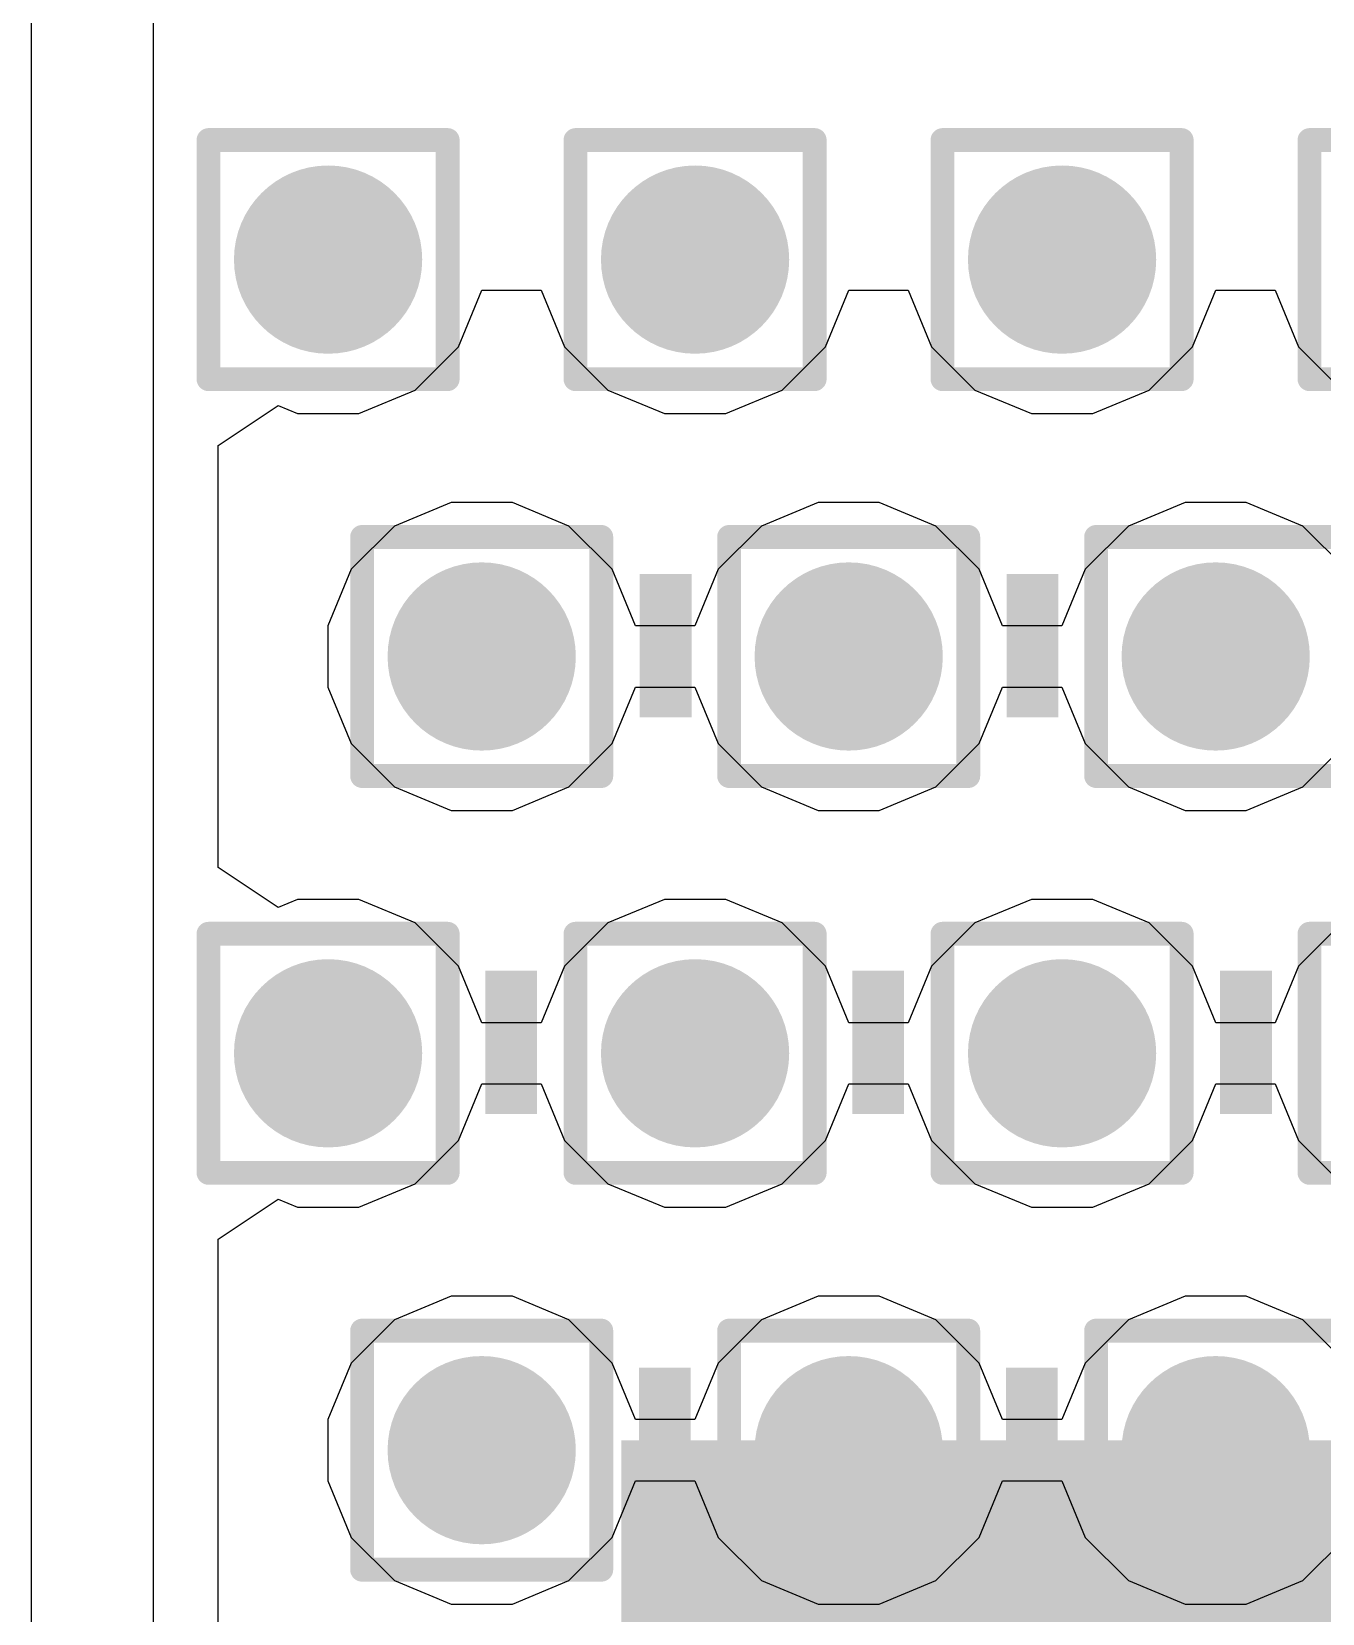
# Model space of a CAD drawing. Header units: inches. Extents: x -12 to 5355, y -7 to 5366.
# Drawn here: x 10.617 to 13.36, y 52.919 to 56.28 of the extents above; entities that cross this region are included whole.
import ezdxf

# ---------------------------------------------------------------- set-up
doc = ezdxf.new("R2010")
doc.units = ezdxf.units.IN
for name, color, linetype in [('BOTTOM LAYER', 5, 'Continuous'), ('Drill Drawing', 1, 'Continuous'), ('GROUND1', 16, 'Continuous'), ('GROUND2', 156, 'Continuous'), ('Keep-Out Layer', 6, 'Continuous'), ('POWER', 76, 'Continuous'), ('SIGNAL', 90, 'Continuous'), ('TOP LAYER', 1, 'Continuous'), ('Top Paste', 8, 'Continuous'), ('Top Solder', 216, 'Continuous'), ('Via Holes', 16, 'Continuous')]:
    doc.layers.add(name, color=color, linetype=linetype)

# ---------------------------------------------------------------- blocks, each defined once
blk = doc.blocks.new('COAXIAL_RF_U_FL_R_SMT_1_154')
at = {"layer": 'TOP LAYER'}
blk.add_hatch(color=1, dxfattribs=at).paths.add_polyline_path([(0.95, 1.1), (2, 1.1), (2, -1.1), (0.95, -1.1)])
at = {"layer": 'Top Paste'}
blk.add_hatch(color=8, dxfattribs=at).paths.add_polyline_path([(0.95, 1.1), (2, 1.1), (2, -1.1), (0.95, -1.1)])
at = {"layer": 'Top Solder'}
blk.add_hatch(color=216, dxfattribs=at).paths.add_polyline_path([(0.8738, 1.1762), (2.0762, 1.1762), (2.0762, -1.1762), (0.8738, -1.1762)])

msp = doc.modelspace()

# ---------------------------------------------------------------- hatches: boundary and pattern name
at = {"layer": 'BOTTOM LAYER'}
h = msp.add_hatch(color=5, dxfattribs=at)
edge = h.paths.add_edge_path()
edge.add_arc((11.2471, 55.7959), 0.2, 0, 360)
h = msp.add_hatch(color=5, dxfattribs=at)
edge = h.paths.add_edge_path()
edge.add_arc((12.0269, 55.7959), 0.2, 0, 360)
h = msp.add_hatch(color=5, dxfattribs=at)
edge = h.paths.add_edge_path()
edge.add_arc((12.8067, 55.7959), 0.2, 0, 360)
h = msp.add_hatch(color=5, dxfattribs=at)
edge = h.paths.add_edge_path()
edge.add_arc((11.5735, 54.9526), 0.2, 0, 360)
h = msp.add_hatch(color=5, dxfattribs=at)
edge = h.paths.add_edge_path()
edge.add_arc((12.3533, 54.9526), 0.2, 0, 360)
h = msp.add_hatch(color=5, dxfattribs=at)
edge = h.paths.add_edge_path()
edge.add_arc((13.1331, 54.9526), 0.2, 0, 360)
h = msp.add_hatch(color=5, dxfattribs=at)
edge = h.paths.add_edge_path()
edge.add_arc((11.2471, 54.1094), 0.2, 0, 360)
h = msp.add_hatch(color=5, dxfattribs=at)
edge = h.paths.add_edge_path()
edge.add_arc((12.0269, 54.1094), 0.2, 0, 360)
h = msp.add_hatch(color=5, dxfattribs=at)
edge = h.paths.add_edge_path()
edge.add_arc((12.8067, 54.1094), 0.2, 0, 360)
h = msp.add_hatch(color=5, dxfattribs=at)
edge = h.paths.add_edge_path()
edge.add_arc((11.5735, 53.2661), 0.2, 0, 360)
h = msp.add_hatch(color=5, dxfattribs=at)
edge = h.paths.add_edge_path()
edge.add_arc((12.3533, 53.2661), 0.2, 0, 360)
h = msp.add_hatch(color=5, dxfattribs=at)
edge = h.paths.add_edge_path()
edge.add_arc((13.1331, 53.2661), 0.2, 0, 360)
at = {"layer": 'GROUND1'}
h = msp.add_hatch(color=16, dxfattribs=at)
edge = h.paths.add_edge_path()
edge.add_arc((11.2471, 55.7959), 0.2, 0, 360)
h = msp.add_hatch(color=16, dxfattribs=at)
edge = h.paths.add_edge_path()
edge.add_arc((12.0269, 55.7959), 0.2, 0, 360)
h = msp.add_hatch(color=16, dxfattribs=at)
edge = h.paths.add_edge_path()
edge.add_arc((12.8067, 55.7959), 0.2, 0, 360)
h = msp.add_hatch(color=16, dxfattribs=at)
edge = h.paths.add_edge_path()
edge.add_arc((11.5735, 54.9526), 0.2, 0, 360)
h = msp.add_hatch(color=16, dxfattribs=at)
edge = h.paths.add_edge_path()
edge.add_arc((12.3533, 54.9526), 0.2, 0, 360)
h = msp.add_hatch(color=16, dxfattribs=at)
edge = h.paths.add_edge_path()
edge.add_arc((13.1331, 54.9526), 0.2, 0, 360)
h = msp.add_hatch(color=16, dxfattribs=at)
edge = h.paths.add_edge_path()
edge.add_arc((11.2471, 54.1094), 0.2, 0, 360)
h = msp.add_hatch(color=16, dxfattribs=at)
edge = h.paths.add_edge_path()
edge.add_arc((12.0269, 54.1094), 0.2, 0, 360)
h = msp.add_hatch(color=16, dxfattribs=at)
edge = h.paths.add_edge_path()
edge.add_arc((12.8067, 54.1094), 0.2, 0, 360)
h = msp.add_hatch(color=16, dxfattribs=at)
edge = h.paths.add_edge_path()
edge.add_arc((11.5735, 53.2661), 0.2, 0, 360)
h = msp.add_hatch(color=16, dxfattribs=at)
edge = h.paths.add_edge_path()
edge.add_arc((12.3533, 53.2661), 0.2, 0, 360)
h = msp.add_hatch(color=16, dxfattribs=at)
edge = h.paths.add_edge_path()
edge.add_arc((13.1331, 53.2661), 0.2, 0, 360)
at = {"layer": 'GROUND2'}
h = msp.add_hatch(color=156, dxfattribs=at)
edge = h.paths.add_edge_path()
edge.add_arc((11.2471, 55.7959), 0.2, 0, 360)
h = msp.add_hatch(color=156, dxfattribs=at)
edge = h.paths.add_edge_path()
edge.add_arc((12.0269, 55.7959), 0.2, 0, 360)
h = msp.add_hatch(color=156, dxfattribs=at)
edge = h.paths.add_edge_path()
edge.add_arc((12.8067, 55.7959), 0.2, 0, 360)
h = msp.add_hatch(color=156, dxfattribs=at)
edge = h.paths.add_edge_path()
edge.add_arc((11.5735, 54.9526), 0.2, 0, 360)
h = msp.add_hatch(color=156, dxfattribs=at)
edge = h.paths.add_edge_path()
edge.add_arc((12.3533, 54.9526), 0.2, 0, 360)
h = msp.add_hatch(color=156, dxfattribs=at)
edge = h.paths.add_edge_path()
edge.add_arc((13.1331, 54.9526), 0.2, 0, 360)
h = msp.add_hatch(color=156, dxfattribs=at)
edge = h.paths.add_edge_path()
edge.add_arc((11.2471, 54.1094), 0.2, 0, 360)
h = msp.add_hatch(color=156, dxfattribs=at)
edge = h.paths.add_edge_path()
edge.add_arc((12.0269, 54.1094), 0.2, 0, 360)
h = msp.add_hatch(color=156, dxfattribs=at)
edge = h.paths.add_edge_path()
edge.add_arc((12.8067, 54.1094), 0.2, 0, 360)
h = msp.add_hatch(color=156, dxfattribs=at)
edge = h.paths.add_edge_path()
edge.add_arc((11.5735, 53.2661), 0.2, 0, 360)
h = msp.add_hatch(color=156, dxfattribs=at)
edge = h.paths.add_edge_path()
edge.add_arc((12.3533, 53.2661), 0.2, 0, 360)
h = msp.add_hatch(color=156, dxfattribs=at)
edge = h.paths.add_edge_path()
edge.add_arc((13.1331, 53.2661), 0.2, 0, 360)
at = {"layer": 'POWER'}
h = msp.add_hatch(color=76, dxfattribs=at)
edge = h.paths.add_edge_path()
edge.add_arc((11.2471, 55.7959), 0.2, 0, 360)
h = msp.add_hatch(color=76, dxfattribs=at)
edge = h.paths.add_edge_path()
edge.add_arc((12.0269, 55.7959), 0.2, 0, 360)
h = msp.add_hatch(color=76, dxfattribs=at)
edge = h.paths.add_edge_path()
edge.add_arc((12.8067, 55.7959), 0.2, 0, 360)
h = msp.add_hatch(color=76, dxfattribs=at)
edge = h.paths.add_edge_path()
edge.add_arc((11.5735, 54.9526), 0.2, 0, 360)
for points in [[(12.0193, 55.1282), (11.9091, 55.1282), (11.9091, 54.8234), (12.0193, 54.8234)], [(12.7991, 55.1282), (12.6889, 55.1282), (12.6889, 54.8234), (12.7991, 54.8234)], [(11.5811, 53.9801), (11.6913, 53.9801), (11.6913, 54.2849), (11.5811, 54.2849)], [(12.3609, 53.9801), (12.4711, 53.9801), (12.4711, 54.2849), (12.3609, 54.2849)], [(13.2525, 54.2849), (13.1423, 54.2849), (13.1423, 53.9801), (13.2525, 53.9801)], [(11.9075, 53.1368), (12.0177, 53.1368), (12.0177, 53.4416), (11.9075, 53.4416)], [(12.6873, 53.1368), (12.7975, 53.1368), (12.7975, 53.4416), (12.6873, 53.4416)]]:
    msp.add_hatch(color=76, dxfattribs=at).paths.add_polyline_path(points)
h = msp.add_hatch(color=76, dxfattribs=at)
edge = h.paths.add_edge_path()
edge.add_arc((12.3533, 54.9526), 0.2, 0, 360)
h = msp.add_hatch(color=76, dxfattribs=at)
edge = h.paths.add_edge_path()
edge.add_arc((13.1331, 54.9526), 0.2, 0, 360)
h = msp.add_hatch(color=76, dxfattribs=at)
edge = h.paths.add_edge_path()
edge.add_arc((11.2471, 54.1094), 0.2, 0, 360)
h = msp.add_hatch(color=76, dxfattribs=at)
edge = h.paths.add_edge_path()
edge.add_arc((12.0269, 54.1094), 0.2, 0, 360)
h = msp.add_hatch(color=76, dxfattribs=at)
edge = h.paths.add_edge_path()
edge.add_arc((12.8067, 54.1094), 0.2, 0, 360)
h = msp.add_hatch(color=76, dxfattribs=at)
edge = h.paths.add_edge_path()
edge.add_arc((11.5735, 53.2661), 0.2, 0, 360)
h = msp.add_hatch(color=76, dxfattribs=at)
edge = h.paths.add_edge_path()
edge.add_arc((12.3533, 53.2661), 0.2, 0, 360)
h = msp.add_hatch(color=76, dxfattribs=at)
edge = h.paths.add_edge_path()
edge.add_arc((13.1331, 53.2661), 0.2, 0, 360)
at = {"layer": 'SIGNAL'}
h = msp.add_hatch(color=90, dxfattribs=at)
edge = h.paths.add_edge_path()
edge.add_arc((11.2471, 55.7959), 0.2, 0, 360)
h = msp.add_hatch(color=90, dxfattribs=at)
edge = h.paths.add_edge_path()
edge.add_arc((12.0269, 55.7959), 0.2, 0, 360)
h = msp.add_hatch(color=90, dxfattribs=at)
edge = h.paths.add_edge_path()
edge.add_arc((12.8067, 55.7959), 0.2, 0, 360)
h = msp.add_hatch(color=90, dxfattribs=at)
edge = h.paths.add_edge_path()
edge.add_arc((11.5735, 54.9526), 0.2, 0, 360)
h = msp.add_hatch(color=90, dxfattribs=at)
edge = h.paths.add_edge_path()
edge.add_arc((12.3533, 54.9526), 0.2, 0, 360)
h = msp.add_hatch(color=90, dxfattribs=at)
edge = h.paths.add_edge_path()
edge.add_arc((13.1331, 54.9526), 0.2, 0, 360)
h = msp.add_hatch(color=90, dxfattribs=at)
edge = h.paths.add_edge_path()
edge.add_arc((11.2471, 54.1094), 0.2, 0, 360)
h = msp.add_hatch(color=90, dxfattribs=at)
edge = h.paths.add_edge_path()
edge.add_arc((12.0269, 54.1094), 0.2, 0, 360)
h = msp.add_hatch(color=90, dxfattribs=at)
edge = h.paths.add_edge_path()
edge.add_arc((12.8067, 54.1094), 0.2, 0, 360)
h = msp.add_hatch(color=90, dxfattribs=at)
edge = h.paths.add_edge_path()
edge.add_arc((11.5735, 53.2661), 0.2, 0, 360)
h = msp.add_hatch(color=90, dxfattribs=at)
edge = h.paths.add_edge_path()
edge.add_arc((12.3533, 53.2661), 0.2, 0, 360)
h = msp.add_hatch(color=90, dxfattribs=at)
edge = h.paths.add_edge_path()
edge.add_arc((13.1331, 53.2661), 0.2, 0, 360)
at = {"layer": 'TOP LAYER'}
h = msp.add_hatch(color=1, dxfattribs=at)
edge = h.paths.add_edge_path()
edge.add_arc((11.2471, 55.7959), 0.2, 0, 360)
h = msp.add_hatch(color=1, dxfattribs=at)
edge = h.paths.add_edge_path()
edge.add_arc((12.0269, 55.7959), 0.2, 0, 360)
h = msp.add_hatch(color=1, dxfattribs=at)
edge = h.paths.add_edge_path()
edge.add_arc((12.8067, 55.7959), 0.2, 0, 360)
h = msp.add_hatch(color=1, dxfattribs=at)
edge = h.paths.add_edge_path()
edge.add_arc((11.5735, 54.9526), 0.2, 0, 360)
h = msp.add_hatch(color=1, dxfattribs=at)
edge = h.paths.add_edge_path()
edge.add_arc((12.3533, 54.9526), 0.2, 0, 360)
h = msp.add_hatch(color=1, dxfattribs=at)
edge = h.paths.add_edge_path()
edge.add_arc((13.1331, 54.9526), 0.2, 0, 360)
h = msp.add_hatch(color=1, dxfattribs=at)
edge = h.paths.add_edge_path()
edge.add_arc((11.2471, 54.1094), 0.2, 0, 360)
h = msp.add_hatch(color=1, dxfattribs=at)
edge = h.paths.add_edge_path()
edge.add_arc((12.0269, 54.1094), 0.2, 0, 360)
h = msp.add_hatch(color=1, dxfattribs=at)
edge = h.paths.add_edge_path()
edge.add_arc((12.8067, 54.1094), 0.2, 0, 360)
h = msp.add_hatch(color=1, dxfattribs=at)
edge = h.paths.add_edge_path()
edge.add_arc((11.5735, 53.2661), 0.2, 0, 360)
h = msp.add_hatch(color=1, dxfattribs=at)
edge = h.paths.add_edge_path()
edge.add_arc((12.3533, 53.2661), 0.2, 0, 360)
h = msp.add_hatch(color=1, dxfattribs=at)
edge = h.paths.add_edge_path()
edge.add_arc((13.1331, 53.2661), 0.2, 0, 360)
at = {"layer": 'Via Holes'}
h = msp.add_hatch(color=7, dxfattribs=at)
edge = h.paths.add_edge_path()
edge.add_arc((11.2471, 55.7959), 0.1, 0, 360)
h = msp.add_hatch(color=7, dxfattribs=at)
edge = h.paths.add_edge_path()
edge.add_arc((12.0269, 55.7959), 0.1, 0, 360)
h = msp.add_hatch(color=7, dxfattribs=at)
edge = h.paths.add_edge_path()
edge.add_arc((12.8067, 55.7959), 0.1, 0, 360)
h = msp.add_hatch(color=7, dxfattribs=at)
edge = h.paths.add_edge_path()
edge.add_arc((11.5735, 54.9526), 0.1, 0, 360)
h = msp.add_hatch(color=7, dxfattribs=at)
edge = h.paths.add_edge_path()
edge.add_arc((12.3533, 54.9526), 0.1, 0, 360)
h = msp.add_hatch(color=7, dxfattribs=at)
edge = h.paths.add_edge_path()
edge.add_arc((13.1331, 54.9526), 0.1, 0, 360)
h = msp.add_hatch(color=7, dxfattribs=at)
edge = h.paths.add_edge_path()
edge.add_arc((11.2471, 54.1094), 0.1, 0, 360)
h = msp.add_hatch(color=7, dxfattribs=at)
edge = h.paths.add_edge_path()
edge.add_arc((12.0269, 54.1094), 0.1, 0, 360)
h = msp.add_hatch(color=7, dxfattribs=at)
edge = h.paths.add_edge_path()
edge.add_arc((12.8067, 54.1094), 0.1, 0, 360)
h = msp.add_hatch(color=7, dxfattribs=at)
edge = h.paths.add_edge_path()
edge.add_arc((11.5735, 53.2661), 0.1, 0, 360)
h = msp.add_hatch(color=7, dxfattribs=at)
edge = h.paths.add_edge_path()
edge.add_arc((12.3533, 53.2661), 0.1, 0, 360)
h = msp.add_hatch(color=7, dxfattribs=at)
edge = h.paths.add_edge_path()
edge.add_arc((13.1331, 53.2661), 0.1, 0, 360)

# ---------------------------------------------------------------- linework, layer by layer
at = {"layer": 'BOTTOM LAYER'}
msp.add_line((10.8762, 33.914), (10.8762, 60.2174), dxfattribs=at)
at = {"layer": 'Drill Drawing'}
for points in [[(10.9931, 56.0499, 0.0508, 0.0508, 0), (11.5011, 56.0499, 0.0508, 0.0508, 0)], [(10.9931, 55.5419, 0.0508, 0.0508, 0), (10.9931, 56.0499, 0.0508, 0.0508, 0)], [(11.5011, 55.5419, 0.0508, 0.0508, 0), (11.5011, 56.0499, 0.0508, 0.0508, 0)], [(11.7729, 56.0499, 0.0508, 0.0508, 0), (12.2809, 56.0499, 0.0508, 0.0508, 0)], [(11.7729, 55.5419, 0.0508, 0.0508, 0), (11.7729, 56.0499, 0.0508, 0.0508, 0)], [(12.2809, 55.5419, 0.0508, 0.0508, 0), (12.2809, 56.0499, 0.0508, 0.0508, 0)], [(12.5527, 56.0499, 0.0508, 0.0508, 0), (13.0607, 56.0499, 0.0508, 0.0508, 0)], [(12.5527, 55.5419, 0.0508, 0.0508, 0), (12.5527, 56.0499, 0.0508, 0.0508, 0)], [(13.0607, 55.5419, 0.0508, 0.0508, 0), (13.0607, 56.0499, 0.0508, 0.0508, 0)], [(13.3325, 56.0499, 0.0508, 0.0508, 0), (13.8405, 56.0499, 0.0508, 0.0508, 0)], [(13.3325, 55.5419, 0.0508, 0.0508, 0), (13.3325, 56.0499, 0.0508, 0.0508, 0)], [(10.9931, 55.5419, 0.0508, 0.0508, 0), (11.5011, 55.5419, 0.0508, 0.0508, 0)], [(11.7729, 55.5419, 0.0508, 0.0508, 0), (12.2809, 55.5419, 0.0508, 0.0508, 0)], [(12.5527, 55.5419, 0.0508, 0.0508, 0), (13.0607, 55.5419, 0.0508, 0.0508, 0)], [(13.3325, 55.5419, 0.0508, 0.0508, 0), (13.8405, 55.5419, 0.0508, 0.0508, 0)], [(11.3195, 55.2066, 0.0508, 0.0508, 0), (11.8275, 55.2066, 0.0508, 0.0508, 0)], [(11.3195, 54.6986, 0.0508, 0.0508, 0), (11.3195, 55.2066, 0.0508, 0.0508, 0)], [(11.8275, 54.6986, 0.0508, 0.0508, 0), (11.8275, 55.2066, 0.0508, 0.0508, 0)], [(12.0993, 55.2066, 0.0508, 0.0508, 0), (12.6073, 55.2066, 0.0508, 0.0508, 0)], [(12.0993, 54.6986, 0.0508, 0.0508, 0), (12.0993, 55.2066, 0.0508, 0.0508, 0)], [(12.6073, 54.6986, 0.0508, 0.0508, 0), (12.6073, 55.2066, 0.0508, 0.0508, 0)], [(12.8791, 55.2066, 0.0508, 0.0508, 0), (13.3871, 55.2066, 0.0508, 0.0508, 0)], [(12.8791, 54.6986, 0.0508, 0.0508, 0), (12.8791, 55.2066, 0.0508, 0.0508, 0)], [(11.3195, 54.6986, 0.0508, 0.0508, 0), (11.8275, 54.6986, 0.0508, 0.0508, 0)], [(12.0993, 54.6986, 0.0508, 0.0508, 0), (12.6073, 54.6986, 0.0508, 0.0508, 0)], [(12.8791, 54.6986, 0.0508, 0.0508, 0), (13.3871, 54.6986, 0.0508, 0.0508, 0)], [(10.9931, 54.3634, 0.0508, 0.0508, 0), (11.5011, 54.3634, 0.0508, 0.0508, 0)], [(10.9931, 53.8554, 0.0508, 0.0508, 0), (10.9931, 54.3634, 0.0508, 0.0508, 0)], [(11.5011, 53.8554, 0.0508, 0.0508, 0), (11.5011, 54.3634, 0.0508, 0.0508, 0)], [(11.7729, 54.3634, 0.0508, 0.0508, 0), (12.2809, 54.3634, 0.0508, 0.0508, 0)], [(11.7729, 53.8554, 0.0508, 0.0508, 0), (11.7729, 54.3634, 0.0508, 0.0508, 0)], [(12.2809, 53.8554, 0.0508, 0.0508, 0), (12.2809, 54.3634, 0.0508, 0.0508, 0)], [(12.5527, 54.3634, 0.0508, 0.0508, 0), (13.0607, 54.3634, 0.0508, 0.0508, 0)], [(12.5527, 53.8554, 0.0508, 0.0508, 0), (12.5527, 54.3634, 0.0508, 0.0508, 0)], [(13.0607, 53.8554, 0.0508, 0.0508, 0), (13.0607, 54.3634, 0.0508, 0.0508, 0)], [(13.3325, 54.3634, 0.0508, 0.0508, 0), (13.8405, 54.3634, 0.0508, 0.0508, 0)], [(13.3325, 53.8554, 0.0508, 0.0508, 0), (13.3325, 54.3634, 0.0508, 0.0508, 0)], [(10.9931, 53.8554, 0.0508, 0.0508, 0), (11.5011, 53.8554, 0.0508, 0.0508, 0)], [(11.7729, 53.8554, 0.0508, 0.0508, 0), (12.2809, 53.8554, 0.0508, 0.0508, 0)], [(12.5527, 53.8554, 0.0508, 0.0508, 0), (13.0607, 53.8554, 0.0508, 0.0508, 0)], [(13.3325, 53.8554, 0.0508, 0.0508, 0), (13.8405, 53.8554, 0.0508, 0.0508, 0)], [(11.3195, 53.5201, 0.0508, 0.0508, 0), (11.8275, 53.5201, 0.0508, 0.0508, 0)], [(11.3195, 53.0121, 0.0508, 0.0508, 0), (11.3195, 53.5201, 0.0508, 0.0508, 0)], [(11.8275, 53.0121, 0.0508, 0.0508, 0), (11.8275, 53.5201, 0.0508, 0.0508, 0)], [(12.0993, 53.5201, 0.0508, 0.0508, 0), (12.6073, 53.5201, 0.0508, 0.0508, 0)], [(12.0993, 53.0121, 0.0508, 0.0508, 0), (12.0993, 53.5201, 0.0508, 0.0508, 0)], [(12.6073, 53.0121, 0.0508, 0.0508, 0), (12.6073, 53.5201, 0.0508, 0.0508, 0)], [(12.8791, 53.5201, 0.0508, 0.0508, 0), (13.3871, 53.5201, 0.0508, 0.0508, 0)], [(12.8791, 53.0121, 0.0508, 0.0508, 0), (12.8791, 53.5201, 0.0508, 0.0508, 0)], [(11.3195, 53.0121, 0.0508, 0.0508, 0), (11.8275, 53.0121, 0.0508, 0.0508, 0)], [(12.0993, 53.0121, 0.0508, 0.0508, 0), (12.6073, 53.0121, 0.0508, 0.0508, 0)], [(12.8791, 53.0121, 0.0508, 0.0508, 0), (13.3871, 53.0121, 0.0508, 0.0508, 0)]]:
    msp.add_lwpolyline(points, format="xyseb", dxfattribs=at)
for points in [[(10.9804, 56.0499, 0.0254, 0.0254, 1), (11.0058, 56.0499, 0.0254, 0.0254, 1)], [(10.9804, 56.0499, 0.0254, 0.0254, 1), (11.0058, 56.0499, 0.0254, 0.0254, 1)], [(11.4884, 56.0499, 0.0254, 0.0254, 1), (11.5138, 56.0499, 0.0254, 0.0254, 1)], [(11.4884, 56.0499, 0.0254, 0.0254, 1), (11.5138, 56.0499, 0.0254, 0.0254, 1)], [(11.7602, 56.0499, 0.0254, 0.0254, 1), (11.7856, 56.0499, 0.0254, 0.0254, 1)], [(11.7602, 56.0499, 0.0254, 0.0254, 1), (11.7856, 56.0499, 0.0254, 0.0254, 1)], [(12.2682, 56.0499, 0.0254, 0.0254, 1), (12.2936, 56.0499, 0.0254, 0.0254, 1)], [(12.2682, 56.0499, 0.0254, 0.0254, 1), (12.2936, 56.0499, 0.0254, 0.0254, 1)], [(12.54, 56.0499, 0.0254, 0.0254, 1), (12.5654, 56.0499, 0.0254, 0.0254, 1)], [(12.54, 56.0499, 0.0254, 0.0254, 1), (12.5654, 56.0499, 0.0254, 0.0254, 1)], [(13.048, 56.0499, 0.0254, 0.0254, 1), (13.0734, 56.0499, 0.0254, 0.0254, 1)], [(13.048, 56.0499, 0.0254, 0.0254, 1), (13.0734, 56.0499, 0.0254, 0.0254, 1)], [(13.3198, 56.0499, 0.0254, 0.0254, 1), (13.3452, 56.0499, 0.0254, 0.0254, 1)], [(13.3198, 56.0499, 0.0254, 0.0254, 1), (13.3452, 56.0499, 0.0254, 0.0254, 1)], [(10.9804, 55.5419, 0.0254, 0.0254, 1), (11.0058, 55.5419, 0.0254, 0.0254, 1)], [(10.9804, 55.5419, 0.0254, 0.0254, 1), (11.0058, 55.5419, 0.0254, 0.0254, 1)], [(11.4884, 55.5419, 0.0254, 0.0254, 1), (11.5138, 55.5419, 0.0254, 0.0254, 1)], [(11.4884, 55.5419, 0.0254, 0.0254, 1), (11.5138, 55.5419, 0.0254, 0.0254, 1)], [(11.7602, 55.5419, 0.0254, 0.0254, 1), (11.7856, 55.5419, 0.0254, 0.0254, 1)], [(11.7602, 55.5419, 0.0254, 0.0254, 1), (11.7856, 55.5419, 0.0254, 0.0254, 1)], [(12.2682, 55.5419, 0.0254, 0.0254, 1), (12.2936, 55.5419, 0.0254, 0.0254, 1)], [(12.2682, 55.5419, 0.0254, 0.0254, 1), (12.2936, 55.5419, 0.0254, 0.0254, 1)], [(12.54, 55.5419, 0.0254, 0.0254, 1), (12.5654, 55.5419, 0.0254, 0.0254, 1)], [(12.54, 55.5419, 0.0254, 0.0254, 1), (12.5654, 55.5419, 0.0254, 0.0254, 1)], [(13.048, 55.5419, 0.0254, 0.0254, 1), (13.0734, 55.5419, 0.0254, 0.0254, 1)], [(13.048, 55.5419, 0.0254, 0.0254, 1), (13.0734, 55.5419, 0.0254, 0.0254, 1)], [(13.3198, 55.5419, 0.0254, 0.0254, 1), (13.3452, 55.5419, 0.0254, 0.0254, 1)], [(13.3198, 55.5419, 0.0254, 0.0254, 1), (13.3452, 55.5419, 0.0254, 0.0254, 1)], [(11.3068, 55.2066, 0.0254, 0.0254, 1), (11.3322, 55.2066, 0.0254, 0.0254, 1)], [(11.3068, 55.2066, 0.0254, 0.0254, 1), (11.3322, 55.2066, 0.0254, 0.0254, 1)], [(11.8148, 55.2066, 0.0254, 0.0254, 1), (11.8402, 55.2066, 0.0254, 0.0254, 1)], [(11.8148, 55.2066, 0.0254, 0.0254, 1), (11.8402, 55.2066, 0.0254, 0.0254, 1)], [(12.0866, 55.2066, 0.0254, 0.0254, 1), (12.112, 55.2066, 0.0254, 0.0254, 1)], [(12.0866, 55.2066, 0.0254, 0.0254, 1), (12.112, 55.2066, 0.0254, 0.0254, 1)], [(12.5946, 55.2066, 0.0254, 0.0254, 1), (12.62, 55.2066, 0.0254, 0.0254, 1)], [(12.5946, 55.2066, 0.0254, 0.0254, 1), (12.62, 55.2066, 0.0254, 0.0254, 1)], [(12.8664, 55.2066, 0.0254, 0.0254, 1), (12.8918, 55.2066, 0.0254, 0.0254, 1)], [(12.8664, 55.2066, 0.0254, 0.0254, 1), (12.8918, 55.2066, 0.0254, 0.0254, 1)], [(11.3068, 54.6986, 0.0254, 0.0254, 1), (11.3322, 54.6986, 0.0254, 0.0254, 1)], [(11.3068, 54.6986, 0.0254, 0.0254, 1), (11.3322, 54.6986, 0.0254, 0.0254, 1)], [(11.8148, 54.6986, 0.0254, 0.0254, 1), (11.8402, 54.6986, 0.0254, 0.0254, 1)], [(11.8148, 54.6986, 0.0254, 0.0254, 1), (11.8402, 54.6986, 0.0254, 0.0254, 1)], [(12.0866, 54.6986, 0.0254, 0.0254, 1), (12.112, 54.6986, 0.0254, 0.0254, 1)], [(12.0866, 54.6986, 0.0254, 0.0254, 1), (12.112, 54.6986, 0.0254, 0.0254, 1)], [(12.5946, 54.6986, 0.0254, 0.0254, 1), (12.62, 54.6986, 0.0254, 0.0254, 1)], [(12.5946, 54.6986, 0.0254, 0.0254, 1), (12.62, 54.6986, 0.0254, 0.0254, 1)], [(12.8664, 54.6986, 0.0254, 0.0254, 1), (12.8918, 54.6986, 0.0254, 0.0254, 1)], [(12.8664, 54.6986, 0.0254, 0.0254, 1), (12.8918, 54.6986, 0.0254, 0.0254, 1)], [(10.9804, 54.3634, 0.0254, 0.0254, 1), (11.0058, 54.3634, 0.0254, 0.0254, 1)], [(10.9804, 54.3634, 0.0254, 0.0254, 1), (11.0058, 54.3634, 0.0254, 0.0254, 1)], [(11.4884, 54.3634, 0.0254, 0.0254, 1), (11.5138, 54.3634, 0.0254, 0.0254, 1)], [(11.4884, 54.3634, 0.0254, 0.0254, 1), (11.5138, 54.3634, 0.0254, 0.0254, 1)], [(11.7602, 54.3634, 0.0254, 0.0254, 1), (11.7856, 54.3634, 0.0254, 0.0254, 1)], [(11.7602, 54.3634, 0.0254, 0.0254, 1), (11.7856, 54.3634, 0.0254, 0.0254, 1)], [(12.2682, 54.3634, 0.0254, 0.0254, 1), (12.2936, 54.3634, 0.0254, 0.0254, 1)], [(12.2682, 54.3634, 0.0254, 0.0254, 1), (12.2936, 54.3634, 0.0254, 0.0254, 1)], [(12.54, 54.3634, 0.0254, 0.0254, 1), (12.5654, 54.3634, 0.0254, 0.0254, 1)], [(12.54, 54.3634, 0.0254, 0.0254, 1), (12.5654, 54.3634, 0.0254, 0.0254, 1)], [(13.048, 54.3634, 0.0254, 0.0254, 1), (13.0734, 54.3634, 0.0254, 0.0254, 1)], [(13.048, 54.3634, 0.0254, 0.0254, 1), (13.0734, 54.3634, 0.0254, 0.0254, 1)], [(13.3198, 54.3634, 0.0254, 0.0254, 1), (13.3452, 54.3634, 0.0254, 0.0254, 1)], [(13.3198, 54.3634, 0.0254, 0.0254, 1), (13.3452, 54.3634, 0.0254, 0.0254, 1)], [(10.9804, 53.8554, 0.0254, 0.0254, 1), (11.0058, 53.8554, 0.0254, 0.0254, 1)], [(10.9804, 53.8554, 0.0254, 0.0254, 1), (11.0058, 53.8554, 0.0254, 0.0254, 1)], [(11.4884, 53.8554, 0.0254, 0.0254, 1), (11.5138, 53.8554, 0.0254, 0.0254, 1)], [(11.4884, 53.8554, 0.0254, 0.0254, 1), (11.5138, 53.8554, 0.0254, 0.0254, 1)], [(11.7602, 53.8554, 0.0254, 0.0254, 1), (11.7856, 53.8554, 0.0254, 0.0254, 1)], [(11.7602, 53.8554, 0.0254, 0.0254, 1), (11.7856, 53.8554, 0.0254, 0.0254, 1)], [(12.2682, 53.8554, 0.0254, 0.0254, 1), (12.2936, 53.8554, 0.0254, 0.0254, 1)], [(12.2682, 53.8554, 0.0254, 0.0254, 1), (12.2936, 53.8554, 0.0254, 0.0254, 1)], [(12.54, 53.8554, 0.0254, 0.0254, 1), (12.5654, 53.8554, 0.0254, 0.0254, 1)], [(12.54, 53.8554, 0.0254, 0.0254, 1), (12.5654, 53.8554, 0.0254, 0.0254, 1)], [(13.048, 53.8554, 0.0254, 0.0254, 1), (13.0734, 53.8554, 0.0254, 0.0254, 1)], [(13.048, 53.8554, 0.0254, 0.0254, 1), (13.0734, 53.8554, 0.0254, 0.0254, 1)], [(13.3198, 53.8554, 0.0254, 0.0254, 1), (13.3452, 53.8554, 0.0254, 0.0254, 1)], [(13.3198, 53.8554, 0.0254, 0.0254, 1), (13.3452, 53.8554, 0.0254, 0.0254, 1)], [(11.3068, 53.5201, 0.0254, 0.0254, 1), (11.3322, 53.5201, 0.0254, 0.0254, 1)], [(11.3068, 53.5201, 0.0254, 0.0254, 1), (11.3322, 53.5201, 0.0254, 0.0254, 1)], [(11.8148, 53.5201, 0.0254, 0.0254, 1), (11.8402, 53.5201, 0.0254, 0.0254, 1)], [(11.8148, 53.5201, 0.0254, 0.0254, 1), (11.8402, 53.5201, 0.0254, 0.0254, 1)], [(12.0866, 53.5201, 0.0254, 0.0254, 1), (12.112, 53.5201, 0.0254, 0.0254, 1)], [(12.0866, 53.5201, 0.0254, 0.0254, 1), (12.112, 53.5201, 0.0254, 0.0254, 1)], [(12.5946, 53.5201, 0.0254, 0.0254, 1), (12.62, 53.5201, 0.0254, 0.0254, 1)], [(12.5946, 53.5201, 0.0254, 0.0254, 1), (12.62, 53.5201, 0.0254, 0.0254, 1)], [(12.8664, 53.5201, 0.0254, 0.0254, 1), (12.8918, 53.5201, 0.0254, 0.0254, 1)], [(12.8664, 53.5201, 0.0254, 0.0254, 1), (12.8918, 53.5201, 0.0254, 0.0254, 1)], [(11.3068, 53.0121, 0.0254, 0.0254, 1), (11.3322, 53.0121, 0.0254, 0.0254, 1)], [(11.3068, 53.0121, 0.0254, 0.0254, 1), (11.3322, 53.0121, 0.0254, 0.0254, 1)], [(11.8148, 53.0121, 0.0254, 0.0254, 1), (11.8402, 53.0121, 0.0254, 0.0254, 1)], [(11.8148, 53.0121, 0.0254, 0.0254, 1), (11.8402, 53.0121, 0.0254, 0.0254, 1)], [(12.0866, 53.0121, 0.0254, 0.0254, 1), (12.112, 53.0121, 0.0254, 0.0254, 1)], [(12.0866, 53.0121, 0.0254, 0.0254, 1), (12.112, 53.0121, 0.0254, 0.0254, 1)], [(12.5946, 53.0121, 0.0254, 0.0254, 1), (12.62, 53.0121, 0.0254, 0.0254, 1)], [(12.5946, 53.0121, 0.0254, 0.0254, 1), (12.62, 53.0121, 0.0254, 0.0254, 1)], [(12.8664, 53.0121, 0.0254, 0.0254, 1), (12.8918, 53.0121, 0.0254, 0.0254, 1)], [(12.8664, 53.0121, 0.0254, 0.0254, 1), (12.8918, 53.0121, 0.0254, 0.0254, 1)]]:
    msp.add_lwpolyline(points, format="xyseb", close=True, dxfattribs=at)
at = {"layer": 'GROUND1'}
msp.add_line((10.8762, 33.8074), (10.8762, 60.2174), dxfattribs=at)
at = {"layer": 'GROUND2'}
msp.add_line((10.8762, 33.8074), (10.8762, 60.2174), dxfattribs=at)
at = {"layer": 'Keep-Out Layer'}
msp.add_line((10.6172, 33.8074), (10.6172, 60.2996), dxfattribs=at)
at = {"layer": 'POWER'}
for p, q in [((11.5243, 55.6107), (11.5741, 55.7309)), ((11.5741, 55.7309), (11.6999, 55.7309)), ((11.6999, 55.7309), (11.7497, 55.6107)), ((12.3041, 55.6107), (12.3539, 55.7309)), ((12.3539, 55.7309), (12.4797, 55.7309)), ((12.4797, 55.7309), (12.5295, 55.6107)), ((13.0839, 55.6107), (13.1337, 55.7309)), ((13.1337, 55.7309), (13.2595, 55.7309)), ((13.2595, 55.7309), (13.3092, 55.6107)), ((11.4323, 55.5187), (11.5243, 55.6107)), ((11.7497, 55.6107), (11.8417, 55.5187)), ((12.2121, 55.5187), (12.3041, 55.6107)), ((12.5295, 55.6107), (12.6215, 55.5187)), ((12.9919, 55.5187), (13.0839, 55.6107)), ((13.3092, 55.6107), (13.4012, 55.5187)), ((11.3122, 55.4689), (11.4323, 55.5187)), ((11.8417, 55.5187), (11.9619, 55.4689)), ((12.0919, 55.4689), (12.2121, 55.5187)), ((12.6215, 55.5187), (12.7416, 55.4689)), ((12.8717, 55.4689), (12.9919, 55.5187)), ((11.0137, 55.4012), (11.1407, 55.4861)), ((11.1407, 55.4861), (11.1821, 55.4689)), ((11.1821, 55.4689), (11.3122, 55.4689)), ((11.9619, 55.4689), (12.0919, 55.4689)), ((12.7416, 55.4689), (12.8717, 55.4689)), ((11.0137, 54.5041), (11.0137, 55.4012)), ((11.5085, 55.2796), (11.3883, 55.2298)), ((11.6386, 55.2796), (11.5085, 55.2796)), ((11.7587, 55.2298), (11.6386, 55.2796)), ((12.2882, 55.2796), (12.1681, 55.2298)), ((12.4183, 55.2796), (12.2882, 55.2796)), ((12.5385, 55.2298), (12.4183, 55.2796)), ((13.068, 55.2796), (12.9478, 55.2298)), ((13.1981, 55.2796), (13.068, 55.2796)), ((13.3183, 55.2298), (13.1981, 55.2796)), ((11.3883, 55.2298), (11.2963, 55.1379)), ((11.8507, 55.1379), (11.7587, 55.2298)), ((12.1681, 55.2298), (12.0761, 55.1379)), ((12.6305, 55.1379), (12.5385, 55.2298)), ((12.9478, 55.2298), (12.8559, 55.1379)), ((13.4103, 55.1379), (13.3183, 55.2298)), ((11.2963, 55.1379), (11.2465, 55.0177)), ((11.9005, 55.0177), (11.8507, 55.1379)), ((12.0761, 55.1379), (12.0263, 55.0177)), ((12.6803, 55.0177), (12.6305, 55.1379)), ((12.8559, 55.1379), (12.8061, 55.0177)), ((11.2465, 55.0177), (11.2465, 54.8876)), ((12.0263, 55.0177), (11.9005, 55.0177)), ((12.8061, 55.0177), (12.6803, 55.0177)), ((11.2465, 54.8876), (11.2963, 54.7674)), ((11.8507, 54.7674), (11.9005, 54.8876)), ((11.9005, 54.8876), (12.0263, 54.8876)), ((12.0263, 54.8876), (12.0761, 54.7674)), ((12.6305, 54.7674), (12.6803, 54.8876)), ((12.6803, 54.8876), (12.8061, 54.8876)), ((12.8061, 54.8876), (12.8559, 54.7674)), ((11.2963, 54.7674), (11.3883, 54.6754)), ((11.7587, 54.6754), (11.8507, 54.7674)), ((12.0761, 54.7674), (12.1681, 54.6754)), ((12.5385, 54.6754), (12.6305, 54.7674)), ((12.8559, 54.7674), (12.9478, 54.6754)), ((13.3183, 54.6754), (13.4103, 54.7674)), ((11.3883, 54.6754), (11.5085, 54.6256)), ((11.6386, 54.6256), (11.7587, 54.6754)), ((12.1681, 54.6754), (12.2882, 54.6256)), ((12.4183, 54.6256), (12.5385, 54.6754)), ((12.9478, 54.6754), (13.068, 54.6256)), ((13.1981, 54.6256), (13.3183, 54.6754)), ((11.5085, 54.6256), (11.6386, 54.6256)), ((12.2882, 54.6256), (12.4183, 54.6256)), ((13.068, 54.6256), (13.1981, 54.6256)), ((11.1407, 54.4192), (11.0137, 54.5041)), ((11.1821, 54.4364), (11.1407, 54.4192)), ((11.3122, 54.4364), (11.1821, 54.4364)), ((11.4323, 54.3866), (11.3122, 54.4364)), ((11.9619, 54.4364), (11.8417, 54.3866)), ((12.0919, 54.4364), (11.9619, 54.4364)), ((12.2121, 54.3866), (12.0919, 54.4364)), ((12.7416, 54.4364), (12.6215, 54.3866)), ((12.8717, 54.4364), (12.7416, 54.4364)), ((12.9919, 54.3866), (12.8717, 54.4364)), ((11.5243, 54.2946), (11.4323, 54.3866)), ((11.8417, 54.3866), (11.7497, 54.2946)), ((12.3041, 54.2946), (12.2121, 54.3866)), ((12.6215, 54.3866), (12.5295, 54.2946)), ((13.0839, 54.2946), (12.9919, 54.3866)), ((13.4012, 54.3866), (13.3092, 54.2946)), ((11.5741, 54.1744), (11.5243, 54.2946)), ((11.7497, 54.2946), (11.6999, 54.1744)), ((12.3539, 54.1744), (12.3041, 54.2946)), ((12.5295, 54.2946), (12.4797, 54.1744)), ((13.1337, 54.1744), (13.0839, 54.2946)), ((13.3092, 54.2946), (13.2595, 54.1744)), ((11.6999, 54.1744), (11.5741, 54.1744)), ((12.4797, 54.1744), (12.3539, 54.1744)), ((13.2595, 54.1744), (13.1337, 54.1744)), ((11.5243, 53.9241), (11.5741, 54.0443)), ((11.5741, 54.0443), (11.6999, 54.0443)), ((11.6999, 54.0443), (11.7497, 53.9241)), ((12.3041, 53.9241), (12.3539, 54.0443)), ((12.3539, 54.0443), (12.4797, 54.0443)), ((12.4797, 54.0443), (12.5295, 53.9241)), ((13.0839, 53.9241), (13.1337, 54.0443)), ((13.1337, 54.0443), (13.2595, 54.0443)), ((13.2595, 54.0443), (13.3092, 53.9241)), ((11.4323, 53.8321), (11.5243, 53.9241)), ((11.7497, 53.9241), (11.8417, 53.8321)), ((12.2121, 53.8321), (12.3041, 53.9241)), ((12.5295, 53.9241), (12.6215, 53.8321)), ((12.9919, 53.8321), (13.0839, 53.9241)), ((13.3092, 53.9241), (13.4012, 53.8321)), ((11.3122, 53.7824), (11.4323, 53.8321)), ((11.8417, 53.8321), (11.9619, 53.7824)), ((12.0919, 53.7824), (12.2121, 53.8321)), ((12.6215, 53.8321), (12.7416, 53.7824)), ((12.8717, 53.7824), (12.9919, 53.8321)), ((11.0137, 53.7146), (11.1407, 53.7995)), ((11.1407, 53.7995), (11.1821, 53.7824)), ((11.1821, 53.7824), (11.3122, 53.7824)), ((11.9619, 53.7824), (12.0919, 53.7824)), ((12.7416, 53.7824), (12.8717, 53.7824)), ((11.0137, 52.8175), (11.0137, 53.7146)), ((11.5085, 53.5931), (11.3883, 53.5433)), ((11.6386, 53.5931), (11.5085, 53.5931)), ((11.7587, 53.5433), (11.6386, 53.5931)), ((12.2882, 53.5931), (12.1681, 53.5433)), ((12.4183, 53.5931), (12.2882, 53.5931)), ((12.5385, 53.5433), (12.4183, 53.5931)), ((13.068, 53.5931), (12.9478, 53.5433)), ((13.1981, 53.5931), (13.068, 53.5931)), ((13.3183, 53.5433), (13.1981, 53.5931)), ((11.3883, 53.5433), (11.2963, 53.4513)), ((11.8507, 53.4513), (11.7587, 53.5433)), ((12.1681, 53.5433), (12.0761, 53.4513)), ((12.6305, 53.4513), (12.5385, 53.5433)), ((12.9478, 53.5433), (12.8559, 53.4513)), ((13.4103, 53.4513), (13.3183, 53.5433)), ((11.2963, 53.4513), (11.2465, 53.3311)), ((11.9005, 53.3311), (11.8507, 53.4513)), ((12.0761, 53.4513), (12.0263, 53.3311)), ((12.6803, 53.3311), (12.6305, 53.4513)), ((12.8559, 53.4513), (12.8061, 53.3311)), ((11.2465, 53.3311), (11.2465, 53.201)), ((12.0263, 53.3311), (11.9005, 53.3311)), ((12.8061, 53.3311), (12.6803, 53.3311)), ((11.2465, 53.201), (11.2963, 53.0808)), ((11.8507, 53.0808), (11.9005, 53.201)), ((11.9005, 53.201), (12.0263, 53.201)), ((12.0263, 53.201), (12.0761, 53.0808)), ((12.6305, 53.0808), (12.6803, 53.201)), ((12.6803, 53.201), (12.8061, 53.201)), ((12.8061, 53.201), (12.8559, 53.0808)), ((11.2963, 53.0808), (11.3883, 52.9889)), ((11.7587, 52.9889), (11.8507, 53.0808)), ((12.0761, 53.0808), (12.1681, 52.9889)), ((12.5385, 52.9889), (12.6305, 53.0808)), ((12.8559, 53.0808), (12.9478, 52.9889)), ((13.3183, 52.9889), (13.4103, 53.0808)), ((11.3883, 52.9889), (11.5085, 52.9391)), ((11.6386, 52.9391), (11.7587, 52.9889)), ((12.1681, 52.9889), (12.2882, 52.9391)), ((12.4183, 52.9391), (12.5385, 52.9889)), ((12.9478, 52.9889), (13.068, 52.9391)), ((13.1981, 52.9391), (13.3183, 52.9889)), ((11.5085, 52.9391), (11.6386, 52.9391)), ((12.2882, 52.9391), (12.4183, 52.9391)), ((13.068, 52.9391), (13.1981, 52.9391))]:
    msp.add_line(p, q, dxfattribs=at)
at = {"layer": 'SIGNAL'}
msp.add_line((10.8762, 33.8074), (10.8762, 60.2174), dxfattribs=at)
at = {"layer": 'TOP LAYER'}
msp.add_line((10.8762, 33.8074), (10.8762, 57.7662), dxfattribs=at)

# ---------------------------------------------------------------- block references
at = {"rotation": 90}
msp.add_blockref('COAXIAL_RF_U_FL_R_SMT_1_154', (13.0464, 51.2107), dxfattribs=at)

doc.saveas('drawing.dxf')
